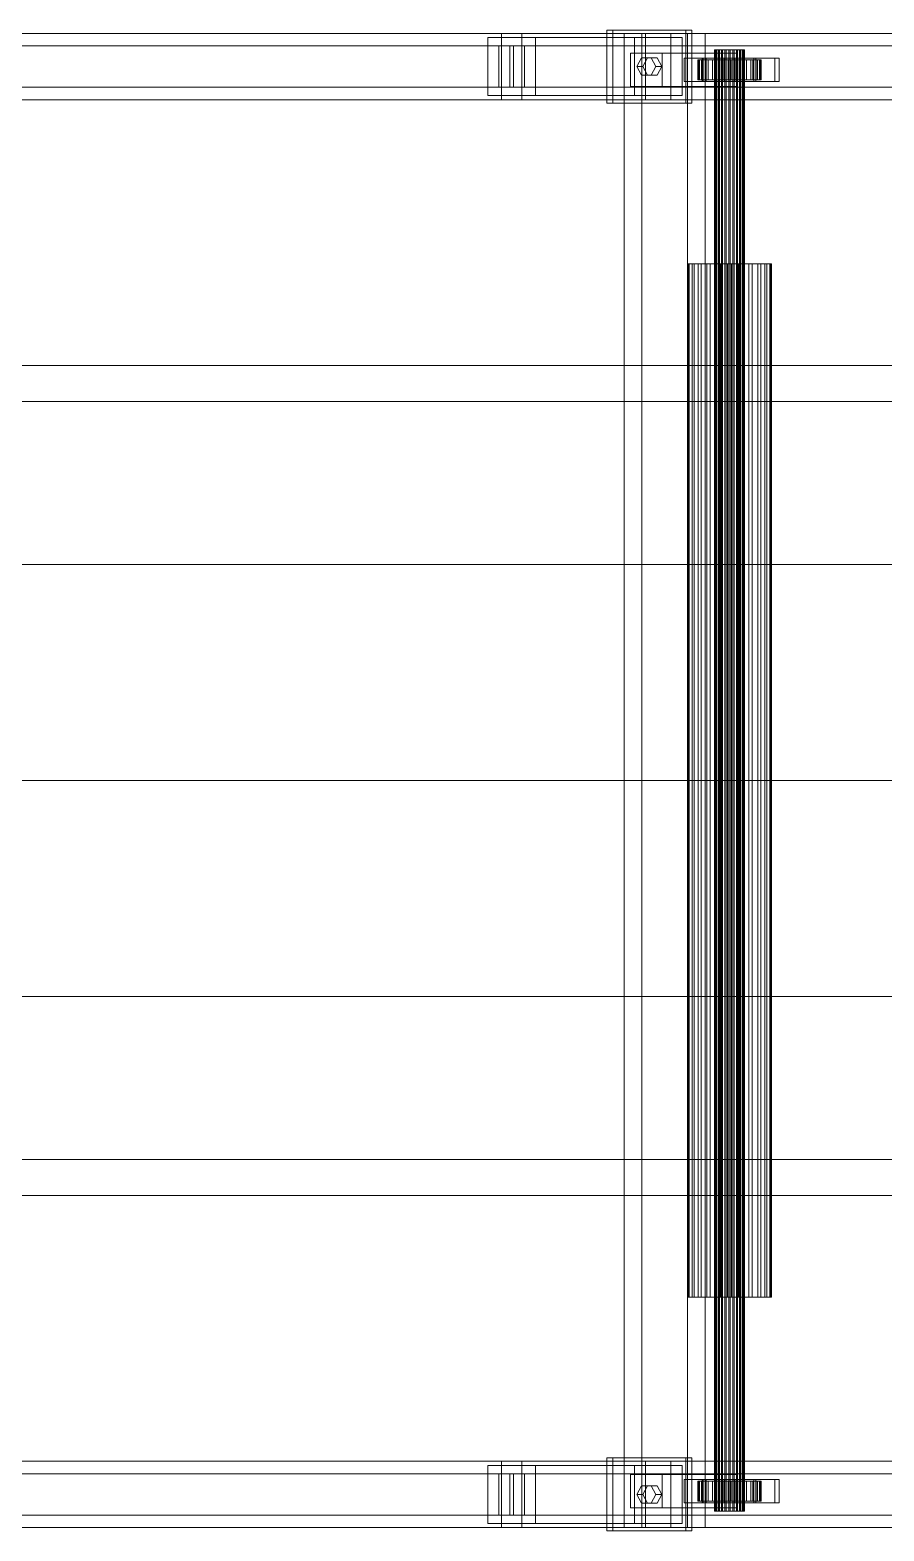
# Model space of a CAD drawing. Header units: millimetres. Extents: x -1970 to 34302, y -65268 to 6837.
# Drawn here: x 7762 to 8276, y -18452 to -17548 of the extents above; entities that cross this region are included whole.
import ezdxf

# ---------------------------------------------------------------- set-up
doc = ezdxf.new("R2010")
doc.units = ezdxf.units.MM
doc.layers.add('superior_C01', color=7, linetype='Continuous', lineweight=0)

msp = doc.modelspace()

# ---------------------------------------------------------------- linework, layer by layer
at = {"layer": 'superior_C01'}
for p, q in [((8046.028, -17550), (6902.966, -17550)), ((6915.141, -17550), (8058.203, -17550)), ((8132.775, -17550), (6989.713, -17550)), ((7004.932, -17550), (8147.994, -17550)), ((8066.404, -17552.5), (8037.827, -17552.5)), ((8037.827, -17552.5), (8037.827, -17587.5)), ((8126.096, -17552.5), (8037.827, -17552.5)), ((8046.028, -17550), (8046.028, -17590)), ((8058.203, -17550), (8046.028, -17550)), ((9189.09, -17550), (8046.028, -17550)), ((8058.203, -17590), (8058.203, -17550)), ((8058.203, -17550), (9201.265, -17550)), ((8066.404, -17587.5), (8066.404, -17552.5)), ((8066.404, -17552.5), (8154.673, -17552.5)), ((8157.003, -17548), (8109.376, -17548)), ((8109.376, -17548), (8109.376, -17592)), ((8113.028, -17548), (8109.376, -17548)), ((8113.028, -17592), (8113.028, -17548)), ((8113.028, -17548), (8160.656, -17548)), ((8157.914, -17550), (8119.812, -17550)), ((8119.812, -17550), (8119.812, -18450)), ((8130.465, -17550), (8119.812, -17550)), ((8126.096, -17587.5), (8126.096, -17552.5)), ((8126.096, -17552.5), (8154.673, -17552.5)), ((8130.465, -18450), (8130.465, -17550)), ((8130.465, -17550), (8168.567, -17550)), ((8132.775, -17550), (8132.775, -17590)), ((8147.994, -17550), (8132.775, -17550)), ((9275.837, -17550), (8132.775, -17550)), ((8147.994, -17590), (8147.994, -17550)), ((8147.994, -17550), (9291.056, -17550)), ((8154.673, -17552.5), (8154.673, -17587.5)), ((8157.003, -17592), (8157.003, -17548)), ((8157.003, -17548), (8160.656, -17548)), ((8157.914, -18450), (8157.914, -17550)), ((8157.914, -17550), (8168.567, -17550)), ((8160.656, -17548), (8160.656, -17592)), ((8168.567, -17550), (8168.567, -18450)), ((8044.321, -17557.5), (6989.528, -17557.5)), ((7005.117, -17557.5), (8059.91, -17557.5)), ((8044.321, -17557.5), (8044.321, -17582.5)), ((8059.91, -17557.5), (8044.321, -17557.5)), ((8051.034, -17557.5), (8053.197, -17557.5)), ((8051.034, -17582.5), (8051.034, -17557.5)), ((9282.365, -17557.5), (8051.034, -17557.5)), ((8053.197, -17557.5), (8053.197, -17582.5)), ((8053.197, -17557.5), (9284.528, -17557.5)), ((8059.91, -17582.5), (8059.91, -17557.5)), ((8142.715, -17562), (8123.664, -17562)), ((8123.664, -17562), (8123.664, -17582)), ((8168.573, -17562), (8123.664, -17562)), ((8142.715, -17582), (8142.715, -17562)), ((8142.715, -17562), (8187.624, -17562)), ((8168.573, -17582), (8168.573, -17562)), ((8168.573, -17562), (8187.624, -17562)), ((8174.479, -17560), (8174.283, -17560)), ((8174.283, -17560), (8174.7, -17560)), ((8174.283, -18440), (8174.283, -17560)), ((8175.274, -17560), (8174.479, -17560)), ((8174.479, -18440), (8174.479, -17560)), ((8174.7, -17560), (8175.701, -17560)), ((8174.7, -18440), (8174.7, -17560)), ((8176.614, -17560), (8175.274, -17560)), ((8175.274, -18440), (8175.274, -17560)), ((8175.701, -17560), (8177.218, -17560)), ((8175.701, -18440), (8175.701, -17560)), ((8178.408, -17560), (8176.614, -17560)), ((8176.614, -18440), (8176.614, -17560)), ((8177.218, -17560), (8179.148, -17560)), ((8177.218, -18440), (8177.218, -17560)), ((8180.534, -17560), (8178.408, -17560)), ((8178.408, -18440), (8178.408, -17560)), ((8179.148, -17560), (8181.359, -17560)), ((8179.148, -18440), (8179.148, -17560)), ((8182.846, -17560), (8180.534, -17560)), ((8180.534, -18440), (8180.534, -17560)), ((8181.359, -17560), (8183.7, -17560)), ((8181.359, -18440), (8181.359, -17560)), ((8185.187, -17560), (8182.846, -17560)), ((8182.846, -18440), (8182.846, -17560)), ((8183.7, -17560), (8186.012, -17560)), ((8183.7, -18440), (8183.7, -17560)), ((8187.398, -17560), (8185.187, -17560)), ((8185.187, -18440), (8185.187, -17560)), ((8186.012, -17560), (8188.138, -17560)), ((8186.012, -18440), (8186.012, -17560)), ((8189.328, -17560), (8187.398, -17560)), ((8187.398, -18440), (8187.398, -17560)), ((8187.624, -17562), (8187.624, -17582)), ((8188.138, -17560), (8189.932, -17560)), ((8188.138, -18440), (8188.138, -17560)), ((8190.845, -17560), (8189.328, -17560)), ((8189.328, -18440), (8189.328, -17560)), ((8189.932, -17560), (8191.272, -17560)), ((8189.932, -18440), (8189.932, -17560)), ((8191.846, -17560), (8190.845, -17560)), ((8190.845, -18440), (8190.845, -17560)), ((8191.272, -17560), (8192.067, -17560)), ((8191.272, -18440), (8191.272, -17560)), ((8192.263, -17560), (8191.846, -17560)), ((8191.846, -17560), (8191.846, -18440)), ((8192.067, -17560), (8192.263, -17560)), ((8192.067, -18440), (8192.067, -17560)), ((8192.263, -18440), (8192.263, -17560)), ((8127.474, -17570), (8130.332, -17564.804)), ((8130.332, -17575.196), (8127.474, -17570)), ((8127.474, -17570), (8131.127, -17570)), ((8130.332, -17564.804), (8136.047, -17564.804)), ((8133.984, -17564.804), (8130.332, -17564.804)), ((8133.984, -17564.804), (8131.127, -17570)), ((8131.127, -17570), (8133.984, -17575.196)), ((8139.7, -17564.804), (8133.984, -17564.804)), ((8136.047, -17564.804), (8138.905, -17570)), ((8139.7, -17564.804), (8136.047, -17564.804)), ((8138.905, -17570), (8136.047, -17575.196)), ((8142.557, -17570), (8138.905, -17570)), ((8142.557, -17570), (8139.7, -17564.804)), ((8139.7, -17575.196), (8142.557, -17570)), ((8167.356, -17565), (8155.925, -17565)), ((8155.925, -17565), (8155.925, -17579)), ((8168.709, -17565), (8155.925, -17565)), ((8164.708, -17566), (8164.294, -17566)), ((8164.294, -17566), (8174.283, -17566)), ((8164.294, -17578), (8164.294, -17566)), ((8164.294, -17566), (8165.175, -17566)), ((8166.386, -17566), (8164.708, -17566)), ((8164.708, -17566), (8174.479, -17566)), ((8164.708, -17578), (8164.708, -17566)), ((8165.175, -17566), (8174.7, -17566)), ((8165.175, -17578), (8165.175, -17566)), ((8165.175, -17566), (8167.288, -17566)), ((8169.215, -17566), (8166.386, -17566)), ((8166.386, -17566), (8175.274, -17566)), ((8166.386, -17578), (8166.386, -17566)), ((8210.66, -17565), (8166.843, -17565)), ((8166.843, -17565), (8166.843, -17579)), ((8169.278, -17565), (8166.843, -17565)), ((8167.288, -17566), (8175.701, -17566)), ((8167.288, -17578), (8167.288, -17566)), ((8167.288, -17566), (8170.491, -17566)), ((8167.356, -17579), (8167.356, -17565)), ((8167.356, -17565), (8180.139, -17565)), ((8168.709, -17579), (8168.709, -17565)), ((8168.709, -17565), (8180.139, -17565)), ((8173.003, -17566), (8169.215, -17566)), ((8169.215, -17566), (8176.614, -17566)), ((8169.215, -17578), (8169.215, -17566)), ((8169.278, -17579), (8169.278, -17565)), ((8169.278, -17565), (8213.096, -17565)), ((8170.491, -17566), (8177.218, -17566)), ((8170.491, -17578), (8170.491, -17566)), ((8170.491, -17566), (8174.565, -17566)), ((8177.49, -17566), (8173.003, -17566)), ((8173.003, -17566), (8178.408, -17566)), ((8173.003, -17578), (8173.003, -17566)), ((8174.283, -17566), (8174.479, -17566)), ((8174.283, -17566), (8174.283, -17578)), ((8174.7, -17566), (8174.283, -17566)), ((8174.479, -17566), (8175.274, -17566)), ((8174.479, -17566), (8174.479, -17578)), ((8174.565, -17566), (8179.148, -17566)), ((8174.565, -17578), (8174.565, -17566)), ((8174.565, -17566), (8179.232, -17566)), ((8174.7, -17566), (8174.7, -17578)), ((8175.701, -17566), (8174.7, -17566)), ((8175.274, -17566), (8176.614, -17566)), ((8175.274, -17566), (8175.274, -17578)), ((8175.701, -17566), (8175.701, -17578)), ((8177.218, -17566), (8175.701, -17566)), ((8176.614, -17566), (8178.408, -17566)), ((8176.614, -17566), (8176.614, -17578)), ((8177.218, -17566), (8177.218, -17578)), ((8179.148, -17566), (8177.218, -17566)), ((8182.371, -17566), (8177.49, -17566)), ((8177.49, -17566), (8180.534, -17566)), ((8177.49, -17578), (8177.49, -17566)), ((8178.408, -17566), (8180.534, -17566)), ((8178.408, -17566), (8178.408, -17578)), ((8179.148, -17566), (8179.148, -17578)), ((8181.359, -17566), (8179.148, -17566)), ((8179.232, -17566), (8181.359, -17566)), ((8179.232, -17578), (8179.232, -17566)), ((8179.232, -17566), (8184.175, -17566)), ((8180.139, -17565), (8180.139, -17579)), ((8180.534, -17566), (8182.846, -17566)), ((8180.534, -17566), (8180.534, -17578)), ((8181.359, -17566), (8181.359, -17578)), ((8183.7, -17566), (8181.359, -17566)), ((8187.314, -17566), (8182.371, -17566)), ((8182.371, -17566), (8182.846, -17566)), ((8182.371, -17578), (8182.371, -17566)), ((8182.846, -17566), (8185.187, -17566)), ((8182.846, -17566), (8182.846, -17578)), ((8184.175, -17566), (8183.7, -17566)), ((8183.7, -17566), (8183.7, -17578)), ((8186.012, -17566), (8183.7, -17566)), ((8184.175, -17578), (8184.175, -17566)), ((8184.175, -17566), (8189.056, -17566)), ((8187.314, -17566), (8185.187, -17566)), ((8185.187, -17566), (8187.398, -17566)), ((8185.187, -17566), (8185.187, -17578)), ((8189.056, -17566), (8186.012, -17566)), ((8186.012, -17566), (8186.012, -17578)), ((8188.138, -17566), (8186.012, -17566)), ((8197.837, -17565), (8186.407, -17565)), ((8186.407, -17565), (8186.407, -17579)), ((8199.19, -17565), (8186.407, -17565)), ((8191.981, -17566), (8187.314, -17566)), ((8187.314, -17578), (8187.314, -17566)), ((8191.981, -17566), (8187.398, -17566)), ((8187.398, -17566), (8189.328, -17566)), ((8187.398, -17566), (8187.398, -17578)), ((8193.543, -17566), (8188.138, -17566)), ((8188.138, -17566), (8188.138, -17578)), ((8189.932, -17566), (8188.138, -17566)), ((8189.056, -17578), (8189.056, -17566)), ((8189.056, -17566), (8193.543, -17566)), ((8196.055, -17566), (8189.328, -17566)), ((8189.328, -17566), (8190.845, -17566)), ((8189.328, -17566), (8189.328, -17578)), ((8197.331, -17566), (8189.932, -17566)), ((8189.932, -17566), (8189.932, -17578)), ((8191.272, -17566), (8189.932, -17566)), ((8199.258, -17566), (8190.845, -17566)), ((8190.845, -17566), (8191.846, -17566)), ((8190.845, -17566), (8190.845, -17578)), ((8200.16, -17566), (8191.272, -17566)), ((8191.272, -17566), (8191.272, -17578)), ((8192.067, -17566), (8191.272, -17566)), ((8191.846, -17566), (8201.372, -17566)), ((8191.846, -17578), (8191.846, -17566)), ((8191.846, -17566), (8192.263, -17566)), ((8196.055, -17566), (8191.981, -17566)), ((8191.981, -17578), (8191.981, -17566)), ((8201.838, -17566), (8192.067, -17566)), ((8192.067, -17566), (8192.067, -17578)), ((8192.263, -17566), (8192.067, -17566)), ((8202.252, -17566), (8192.263, -17566)), ((8192.263, -17566), (8192.263, -17578)), ((8193.543, -17578), (8193.543, -17566)), ((8193.543, -17566), (8197.331, -17566)), ((8199.258, -17566), (8196.055, -17566)), ((8196.055, -17578), (8196.055, -17566)), ((8197.331, -17578), (8197.331, -17566)), ((8197.331, -17566), (8200.16, -17566)), ((8197.837, -17579), (8197.837, -17565)), ((8197.837, -17565), (8210.621, -17565)), ((8199.19, -17579), (8199.19, -17565)), ((8199.19, -17565), (8210.621, -17565)), ((8201.372, -17566), (8199.258, -17566)), ((8199.258, -17578), (8199.258, -17566)), ((8200.16, -17578), (8200.16, -17566)), ((8200.16, -17566), (8201.838, -17566)), ((8201.372, -17566), (8201.372, -17578)), ((8202.252, -17566), (8201.372, -17566)), ((8201.838, -17578), (8201.838, -17566)), ((8201.838, -17566), (8202.252, -17566)), ((8202.252, -17578), (8202.252, -17566)), ((8210.621, -17565), (8210.621, -17579)), ((8210.66, -17579), (8210.66, -17565)), ((8210.66, -17565), (8213.096, -17565)), ((8213.096, -17565), (8213.096, -17579)), ((6989.528, -17582.5), (8044.321, -17582.5)), ((7005.117, -17582.5), (8059.91, -17582.5)), ((8044.321, -17582.5), (8059.91, -17582.5)), ((8053.197, -17582.5), (8051.034, -17582.5)), ((8051.034, -17582.5), (9282.365, -17582.5)), ((8053.197, -17582.5), (9284.528, -17582.5)), ((8123.664, -17582), (8142.715, -17582)), ((8123.664, -17582), (8168.573, -17582)), ((8136.047, -17575.196), (8130.332, -17575.196)), ((8133.984, -17575.196), (8130.332, -17575.196)), ((8133.984, -17575.196), (8139.7, -17575.196)), ((8139.7, -17575.196), (8136.047, -17575.196)), ((8187.624, -17582), (8142.715, -17582)), ((8155.925, -17579), (8167.356, -17579)), ((8155.925, -17579), (8168.709, -17579)), ((8174.283, -17578), (8164.294, -17578)), ((8164.294, -17578), (8164.708, -17578)), ((8165.175, -17578), (8164.294, -17578)), ((8174.479, -17578), (8164.708, -17578)), ((8164.708, -17578), (8166.386, -17578)), ((8174.7, -17578), (8165.175, -17578)), ((8167.288, -17578), (8165.175, -17578)), ((8175.274, -17578), (8166.386, -17578)), ((8166.386, -17578), (8169.215, -17578)), ((8166.843, -17579), (8210.66, -17579)), ((8166.843, -17579), (8169.278, -17579)), ((8175.701, -17578), (8167.288, -17578)), ((8170.491, -17578), (8167.288, -17578)), ((8180.139, -17579), (8167.356, -17579)), ((8187.624, -17582), (8168.573, -17582)), ((8180.139, -17579), (8168.709, -17579)), ((8176.614, -17578), (8169.215, -17578)), ((8169.215, -17578), (8173.003, -17578)), ((8213.096, -17579), (8169.278, -17579)), ((8177.218, -17578), (8170.491, -17578)), ((8174.565, -17578), (8170.491, -17578)), ((8178.408, -17578), (8173.003, -17578)), ((8173.003, -17578), (8177.49, -17578)), ((8174.479, -17578), (8174.283, -17578)), ((8174.283, -17578), (8174.7, -17578)), ((8175.274, -17578), (8174.479, -17578)), ((8179.148, -17578), (8174.565, -17578)), ((8179.232, -17578), (8174.565, -17578)), ((8174.7, -17578), (8175.701, -17578)), ((8176.614, -17578), (8175.274, -17578)), ((8175.701, -17578), (8177.218, -17578)), ((8178.408, -17578), (8176.614, -17578)), ((8177.218, -17578), (8179.148, -17578)), ((8180.534, -17578), (8177.49, -17578)), ((8177.49, -17578), (8182.371, -17578)), ((8180.534, -17578), (8178.408, -17578)), ((8179.148, -17578), (8181.359, -17578)), ((8181.359, -17578), (8179.232, -17578)), ((8184.175, -17578), (8179.232, -17578)), ((8182.846, -17578), (8180.534, -17578)), ((8181.359, -17578), (8183.7, -17578)), ((8182.846, -17578), (8182.371, -17578)), ((8182.371, -17578), (8187.314, -17578)), ((8185.187, -17578), (8182.846, -17578)), ((8183.7, -17578), (8184.175, -17578)), ((8183.7, -17578), (8186.012, -17578)), ((8189.056, -17578), (8184.175, -17578)), ((8187.398, -17578), (8185.187, -17578)), ((8185.187, -17578), (8187.314, -17578)), ((8186.012, -17578), (8189.056, -17578)), ((8186.012, -17578), (8188.138, -17578)), ((8186.407, -17579), (8197.837, -17579)), ((8186.407, -17579), (8199.19, -17579)), ((8187.314, -17578), (8191.981, -17578)), ((8189.328, -17578), (8187.398, -17578)), ((8187.398, -17578), (8191.981, -17578)), ((8188.138, -17578), (8193.543, -17578)), ((8188.138, -17578), (8189.932, -17578)), ((8193.543, -17578), (8189.056, -17578)), ((8190.845, -17578), (8189.328, -17578)), ((8189.328, -17578), (8196.055, -17578)), ((8189.932, -17578), (8197.331, -17578)), ((8189.932, -17578), (8191.272, -17578)), ((8191.846, -17578), (8190.845, -17578)), ((8190.845, -17578), (8199.258, -17578)), ((8191.272, -17578), (8200.16, -17578)), ((8191.272, -17578), (8192.067, -17578)), ((8201.372, -17578), (8191.846, -17578)), ((8192.263, -17578), (8191.846, -17578)), ((8191.981, -17578), (8196.055, -17578)), ((8192.067, -17578), (8201.838, -17578)), ((8192.067, -17578), (8192.263, -17578)), ((8192.263, -17578), (8202.252, -17578)), ((8197.331, -17578), (8193.543, -17578)), ((8196.055, -17578), (8199.258, -17578)), ((8200.16, -17578), (8197.331, -17578)), ((8210.621, -17579), (8197.837, -17579)), ((8210.621, -17579), (8199.19, -17579)), ((8199.258, -17578), (8201.372, -17578)), ((8201.838, -17578), (8200.16, -17578)), ((8201.372, -17578), (8202.252, -17578)), ((8202.252, -17578), (8201.838, -17578)), ((8213.096, -17579), (8210.66, -17579)), ((6902.966, -17590), (8046.028, -17590)), ((6915.141, -17590), (8058.203, -17590)), ((6989.713, -17590), (8132.775, -17590)), ((7004.932, -17590), (8147.994, -17590)), ((8037.827, -17587.5), (8066.404, -17587.5)), ((8126.096, -17587.5), (8037.827, -17587.5)), ((8046.028, -17590), (8058.203, -17590)), ((8046.028, -17590), (9189.09, -17590)), ((8058.203, -17590), (9201.265, -17590)), ((8154.673, -17587.5), (8066.404, -17587.5)), ((8154.673, -17587.5), (8126.096, -17587.5)), ((8132.775, -17590), (8147.994, -17590)), ((8132.775, -17590), (9275.837, -17590)), ((8147.994, -17590), (9291.056, -17590)), ((8109.376, -17592), (8157.003, -17592)), ((8109.376, -17592), (8113.028, -17592)), ((8160.656, -17592), (8113.028, -17592)), ((8160.656, -17592), (8157.003, -17592)), ((8158.454, -17688.85), (8157.902, -17688.85)), ((8157.902, -17688.85), (8159.078, -17688.85)), ((8157.902, -18311.15), (8157.902, -17688.85)), ((8160.698, -17688.85), (8158.454, -17688.85)), ((8158.454, -18311.15), (8158.454, -17688.85)), ((8159.078, -17688.85), (8161.904, -17688.85)), ((8159.078, -18311.15), (8159.078, -17688.85)), ((8164.48, -17688.85), (8160.698, -17688.85)), ((8160.698, -18311.15), (8160.698, -17688.85)), ((8161.904, -17688.85), (8166.185, -17688.85)), ((8161.904, -18311.15), (8161.904, -17688.85)), ((8169.543, -17688.85), (8164.48, -17688.85)), ((8164.48, -18311.15), (8164.48, -17688.85)), ((8166.185, -17688.85), (8171.631, -17688.85)), ((8166.185, -18311.15), (8166.185, -17688.85)), ((8175.542, -17688.85), (8169.543, -17688.85)), ((8169.543, -18311.15), (8169.543, -17688.85)), ((8171.631, -17688.85), (8177.871, -17688.85)), ((8171.631, -18311.15), (8171.631, -17688.85)), ((8182.067, -17688.85), (8175.542, -17688.85)), ((8175.542, -18311.15), (8175.542, -17688.85)), ((8177.871, -17688.85), (8184.479, -17688.85)), ((8177.871, -18311.15), (8177.871, -17688.85)), ((8188.675, -17688.85), (8182.067, -17688.85)), ((8182.067, -18311.15), (8182.067, -17688.85)), ((8184.479, -17688.85), (8191.004, -17688.85)), ((8184.479, -18311.15), (8184.479, -17688.85)), ((8194.915, -17688.85), (8188.675, -17688.85)), ((8188.675, -18311.15), (8188.675, -17688.85)), ((8191.004, -17688.85), (8197.003, -17688.85)), ((8191.004, -18311.15), (8191.004, -17688.85)), ((8200.361, -17688.85), (8194.915, -17688.85)), ((8194.915, -18311.15), (8194.915, -17688.85)), ((8197.003, -17688.85), (8202.066, -17688.85)), ((8197.003, -18311.15), (8197.003, -17688.85)), ((8204.642, -17688.85), (8200.361, -17688.85)), ((8200.361, -18311.15), (8200.361, -17688.85)), ((8202.066, -17688.85), (8205.848, -17688.85)), ((8202.066, -18311.15), (8202.066, -17688.85)), ((8207.468, -17688.85), (8204.642, -17688.85)), ((8204.642, -18311.15), (8204.642, -17688.85)), ((8205.848, -17688.85), (8208.092, -17688.85)), ((8205.848, -18311.15), (8205.848, -17688.85)), ((8208.644, -17688.85), (8207.468, -17688.85)), ((8207.468, -17688.85), (8207.468, -18311.15)), ((8208.092, -17688.85), (8208.644, -17688.85)), ((8208.092, -18311.15), (8208.092, -17688.85)), ((8208.644, -18311.15), (8208.644, -17688.85)), ((2005.168, -17750), (11044.69, -17750)), ((11046.22, -17750), (2006.698, -17750)), ((7447.754, -17771.702), (8381.764, -17771.702)), ((8383.58, -17771.702), (7449.571, -17771.702)), ((7468.592, -17870), (8402.602, -17870)), ((8404.418, -17870), (7470.409, -17870)), ((7468.592, -18000), (8402.602, -18000)), ((8404.418, -18000), (7470.409, -18000)), ((7468.592, -18130), (8402.602, -18130)), ((8404.418, -18130), (7470.409, -18130)), ((8381.764, -18228.298), (7447.754, -18228.298)), ((7449.571, -18228.298), (8383.58, -18228.298)), ((11044.69, -18250), (2005.168, -18250)), ((2006.698, -18250), (11046.22, -18250)), ((8159.078, -18311.15), (8157.902, -18311.15)), ((8157.902, -18311.15), (8158.454, -18311.15)), ((8158.454, -18311.15), (8160.698, -18311.15)), ((8161.904, -18311.15), (8159.078, -18311.15)), ((8160.698, -18311.15), (8164.48, -18311.15)), ((8166.185, -18311.15), (8161.904, -18311.15)), ((8164.48, -18311.15), (8169.543, -18311.15)), ((8171.631, -18311.15), (8166.185, -18311.15)), ((8169.543, -18311.15), (8175.542, -18311.15)), ((8177.871, -18311.15), (8171.631, -18311.15)), ((8175.542, -18311.15), (8182.067, -18311.15)), ((8184.479, -18311.15), (8177.871, -18311.15)), ((8182.067, -18311.15), (8188.675, -18311.15)), ((8191.004, -18311.15), (8184.479, -18311.15)), ((8188.675, -18311.15), (8194.915, -18311.15)), ((8197.003, -18311.15), (8191.004, -18311.15)), ((8194.915, -18311.15), (8200.361, -18311.15)), ((8202.066, -18311.15), (8197.003, -18311.15)), ((8200.361, -18311.15), (8204.642, -18311.15)), ((8205.848, -18311.15), (8202.066, -18311.15)), ((8204.642, -18311.15), (8207.468, -18311.15)), ((8208.092, -18311.15), (8205.848, -18311.15)), ((8207.468, -18311.15), (8208.644, -18311.15)), ((8208.644, -18311.15), (8208.092, -18311.15)), ((8046.028, -18410), (6902.966, -18410)), ((6915.141, -18410), (8058.203, -18410)), ((8132.775, -18410), (6989.713, -18410)), ((7004.932, -18410), (8147.994, -18410)), ((8066.404, -18412.5), (8037.827, -18412.5)), ((8037.827, -18412.5), (8037.827, -18447.5)), ((8126.096, -18412.5), (8037.827, -18412.5)), ((8046.028, -18410), (8046.028, -18450)), ((8058.203, -18410), (8046.028, -18410)), ((9189.09, -18410), (8046.028, -18410)), ((8058.203, -18450), (8058.203, -18410)), ((8058.203, -18410), (9201.265, -18410)), ((8066.404, -18447.5), (8066.404, -18412.5)), ((8066.404, -18412.5), (8154.673, -18412.5)), ((8157.003, -18408), (8109.376, -18408)), ((8109.376, -18408), (8109.376, -18452)), ((8113.028, -18408), (8109.376, -18408)), ((8113.028, -18452), (8113.028, -18408)), ((8113.028, -18408), (8160.656, -18408)), ((8126.096, -18447.5), (8126.096, -18412.5)), ((8126.096, -18412.5), (8154.673, -18412.5)), ((8132.775, -18410), (8132.775, -18450)), ((8147.994, -18410), (8132.775, -18410)), ((9275.837, -18410), (8132.775, -18410)), ((8147.994, -18450), (8147.994, -18410)), ((8147.994, -18410), (9291.056, -18410)), ((8154.673, -18412.5), (8154.673, -18447.5)), ((8157.003, -18452), (8157.003, -18408)), ((8157.003, -18408), (8160.656, -18408)), ((8160.656, -18408), (8160.656, -18452)), ((8044.321, -18417.5), (6989.528, -18417.5)), ((7005.117, -18417.5), (8059.91, -18417.5)), ((8044.321, -18417.5), (8044.321, -18442.5)), ((8059.91, -18417.5), (8044.321, -18417.5)), ((8051.034, -18417.5), (8053.197, -18417.5)), ((8051.034, -18442.5), (8051.034, -18417.5)), ((9282.365, -18417.5), (8051.034, -18417.5)), ((8053.197, -18417.5), (8053.197, -18442.5)), ((8053.197, -18417.5), (9284.528, -18417.5)), ((8059.91, -18442.5), (8059.91, -18417.5)), ((8142.715, -18418), (8123.664, -18418)), ((8123.664, -18418), (8123.664, -18438)), ((8168.573, -18418), (8123.664, -18418)), ((8142.715, -18438), (8142.715, -18418)), ((8142.715, -18418), (8187.624, -18418)), ((8167.356, -18421), (8155.925, -18421)), ((8155.925, -18421), (8155.925, -18435)), ((8168.709, -18421), (8155.925, -18421)), ((8164.708, -18422), (8164.294, -18422)), ((8164.294, -18422), (8174.283, -18422)), ((8164.294, -18434), (8164.294, -18422)), ((8164.294, -18422), (8165.175, -18422)), ((8166.386, -18422), (8164.708, -18422)), ((8164.708, -18422), (8174.479, -18422)), ((8164.708, -18434), (8164.708, -18422)), ((8165.175, -18422), (8174.7, -18422)), ((8165.175, -18434), (8165.175, -18422)), ((8165.175, -18422), (8167.288, -18422)), ((8169.215, -18422), (8166.386, -18422)), ((8166.386, -18422), (8175.274, -18422)), ((8166.386, -18434), (8166.386, -18422)), ((8210.66, -18421), (8166.843, -18421)), ((8166.843, -18421), (8166.843, -18435)), ((8169.278, -18421), (8166.843, -18421)), ((8167.288, -18422), (8175.701, -18422)), ((8167.288, -18434), (8167.288, -18422)), ((8167.288, -18422), (8170.491, -18422)), ((8167.356, -18435), (8167.356, -18421)), ((8167.356, -18421), (8180.139, -18421)), ((8168.573, -18438), (8168.573, -18418)), ((8168.573, -18418), (8187.624, -18418)), ((8168.709, -18435), (8168.709, -18421)), ((8168.709, -18421), (8180.139, -18421)), ((8173.003, -18422), (8169.215, -18422)), ((8169.215, -18422), (8176.614, -18422)), ((8169.215, -18434), (8169.215, -18422)), ((8169.278, -18435), (8169.278, -18421)), ((8169.278, -18421), (8213.096, -18421)), ((8170.491, -18422), (8177.218, -18422)), ((8170.491, -18434), (8170.491, -18422)), ((8170.491, -18422), (8174.565, -18422)), ((8177.49, -18422), (8173.003, -18422)), ((8173.003, -18422), (8178.408, -18422)), ((8173.003, -18434), (8173.003, -18422)), ((8174.283, -18422), (8174.479, -18422)), ((8174.283, -18422), (8174.283, -18434)), ((8174.7, -18422), (8174.283, -18422)), ((8174.479, -18422), (8175.274, -18422)), ((8174.479, -18422), (8174.479, -18434)), ((8174.565, -18422), (8179.148, -18422)), ((8174.565, -18434), (8174.565, -18422)), ((8174.565, -18422), (8179.232, -18422)), ((8174.7, -18422), (8174.7, -18434)), ((8175.701, -18422), (8174.7, -18422)), ((8175.274, -18422), (8176.614, -18422)), ((8175.274, -18422), (8175.274, -18434)), ((8175.701, -18422), (8175.701, -18434)), ((8177.218, -18422), (8175.701, -18422)), ((8176.614, -18422), (8178.408, -18422)), ((8176.614, -18422), (8176.614, -18434)), ((8177.218, -18422), (8177.218, -18434)), ((8179.148, -18422), (8177.218, -18422)), ((8182.371, -18422), (8177.49, -18422)), ((8177.49, -18422), (8180.534, -18422)), ((8177.49, -18434), (8177.49, -18422)), ((8178.408, -18422), (8180.534, -18422)), ((8178.408, -18422), (8178.408, -18434)), ((8179.148, -18422), (8179.148, -18434)), ((8181.359, -18422), (8179.148, -18422)), ((8179.232, -18422), (8181.359, -18422)), ((8179.232, -18434), (8179.232, -18422)), ((8179.232, -18422), (8184.175, -18422)), ((8180.139, -18421), (8180.139, -18435)), ((8180.534, -18422), (8182.846, -18422)), ((8180.534, -18422), (8180.534, -18434)), ((8181.359, -18422), (8181.359, -18434)), ((8183.7, -18422), (8181.359, -18422)), ((8187.314, -18422), (8182.371, -18422)), ((8182.371, -18422), (8182.846, -18422)), ((8182.371, -18434), (8182.371, -18422)), ((8182.846, -18422), (8185.187, -18422)), ((8182.846, -18422), (8182.846, -18434)), ((8184.175, -18422), (8183.7, -18422)), ((8183.7, -18422), (8183.7, -18434)), ((8186.012, -18422), (8183.7, -18422)), ((8184.175, -18434), (8184.175, -18422)), ((8184.175, -18422), (8189.056, -18422)), ((8187.314, -18422), (8185.187, -18422)), ((8185.187, -18422), (8187.398, -18422)), ((8185.187, -18422), (8185.187, -18434)), ((8189.056, -18422), (8186.012, -18422)), ((8186.012, -18422), (8186.012, -18434)), ((8188.138, -18422), (8186.012, -18422)), ((8197.837, -18421), (8186.407, -18421)), ((8186.407, -18421), (8186.407, -18435)), ((8199.19, -18421), (8186.407, -18421)), ((8191.981, -18422), (8187.314, -18422)), ((8187.314, -18434), (8187.314, -18422)), ((8191.981, -18422), (8187.398, -18422)), ((8187.398, -18422), (8189.328, -18422)), ((8187.398, -18422), (8187.398, -18434)), ((8187.624, -18418), (8187.624, -18438)), ((8193.543, -18422), (8188.138, -18422)), ((8188.138, -18422), (8188.138, -18434)), ((8189.932, -18422), (8188.138, -18422)), ((8189.056, -18434), (8189.056, -18422)), ((8189.056, -18422), (8193.543, -18422)), ((8196.055, -18422), (8189.328, -18422)), ((8189.328, -18422), (8190.845, -18422)), ((8189.328, -18422), (8189.328, -18434)), ((8197.331, -18422), (8189.932, -18422)), ((8189.932, -18422), (8189.932, -18434)), ((8191.272, -18422), (8189.932, -18422)), ((8199.258, -18422), (8190.845, -18422)), ((8190.845, -18422), (8191.846, -18422)), ((8190.845, -18422), (8190.845, -18434)), ((8200.16, -18422), (8191.272, -18422)), ((8191.272, -18422), (8191.272, -18434)), ((8192.067, -18422), (8191.272, -18422)), ((8191.846, -18422), (8201.372, -18422)), ((8191.846, -18434), (8191.846, -18422)), ((8191.846, -18422), (8192.263, -18422)), ((8196.055, -18422), (8191.981, -18422)), ((8191.981, -18434), (8191.981, -18422)), ((8201.838, -18422), (8192.067, -18422)), ((8192.067, -18422), (8192.067, -18434)), ((8192.263, -18422), (8192.067, -18422)), ((8202.252, -18422), (8192.263, -18422)), ((8192.263, -18422), (8192.263, -18434)), ((8193.543, -18434), (8193.543, -18422)), ((8193.543, -18422), (8197.331, -18422)), ((8199.258, -18422), (8196.055, -18422)), ((8196.055, -18434), (8196.055, -18422)), ((8197.331, -18434), (8197.331, -18422)), ((8197.331, -18422), (8200.16, -18422)), ((8197.837, -18435), (8197.837, -18421)), ((8197.837, -18421), (8210.621, -18421)), ((8199.19, -18435), (8199.19, -18421)), ((8199.19, -18421), (8210.621, -18421)), ((8201.372, -18422), (8199.258, -18422)), ((8199.258, -18434), (8199.258, -18422)), ((8200.16, -18434), (8200.16, -18422)), ((8200.16, -18422), (8201.838, -18422)), ((8201.372, -18422), (8201.372, -18434)), ((8202.252, -18422), (8201.372, -18422)), ((8201.838, -18434), (8201.838, -18422)), ((8201.838, -18422), (8202.252, -18422)), ((8202.252, -18434), (8202.252, -18422)), ((8210.621, -18421), (8210.621, -18435)), ((8210.66, -18435), (8210.66, -18421)), ((8210.66, -18421), (8213.096, -18421)), ((8213.096, -18421), (8213.096, -18435)), ((8127.474, -18430), (8130.332, -18424.804)), ((8130.332, -18435.196), (8127.474, -18430)), ((8127.474, -18430), (8131.127, -18430)), ((8130.332, -18424.804), (8136.047, -18424.804)), ((8133.984, -18424.804), (8130.332, -18424.804)), ((8133.984, -18424.804), (8131.127, -18430)), ((8131.127, -18430), (8133.984, -18435.196)), ((8139.7, -18424.804), (8133.984, -18424.804)), ((8136.047, -18424.804), (8138.905, -18430)), ((8139.7, -18424.804), (8136.047, -18424.804)), ((8138.905, -18430), (8136.047, -18435.196)), ((8142.557, -18430), (8138.905, -18430)), ((8142.557, -18430), (8139.7, -18424.804)), ((8139.7, -18435.196), (8142.557, -18430)), ((8123.664, -18438), (8142.715, -18438)), ((8123.664, -18438), (8168.573, -18438)), ((8136.047, -18435.196), (8130.332, -18435.196)), ((8133.984, -18435.196), (8130.332, -18435.196)), ((8133.984, -18435.196), (8139.7, -18435.196)), ((8139.7, -18435.196), (8136.047, -18435.196)), ((8187.624, -18438), (8142.715, -18438)), ((8155.925, -18435), (8167.356, -18435)), ((8155.925, -18435), (8168.709, -18435)), ((8174.283, -18434), (8164.294, -18434)), ((8164.294, -18434), (8164.708, -18434)), ((8165.175, -18434), (8164.294, -18434)), ((8174.479, -18434), (8164.708, -18434)), ((8164.708, -18434), (8166.386, -18434)), ((8174.7, -18434), (8165.175, -18434)), ((8167.288, -18434), (8165.175, -18434)), ((8175.274, -18434), (8166.386, -18434)), ((8166.386, -18434), (8169.215, -18434)), ((8166.843, -18435), (8210.66, -18435)), ((8166.843, -18435), (8169.278, -18435)), ((8175.701, -18434), (8167.288, -18434)), ((8170.491, -18434), (8167.288, -18434)), ((8180.139, -18435), (8167.356, -18435)), ((8187.624, -18438), (8168.573, -18438)), ((8180.139, -18435), (8168.709, -18435)), ((8176.614, -18434), (8169.215, -18434)), ((8169.215, -18434), (8173.003, -18434)), ((8213.096, -18435), (8169.278, -18435)), ((8177.218, -18434), (8170.491, -18434)), ((8174.565, -18434), (8170.491, -18434)), ((8178.408, -18434), (8173.003, -18434)), ((8173.003, -18434), (8177.49, -18434)), ((8174.479, -18434), (8174.283, -18434)), ((8174.283, -18434), (8174.7, -18434)), ((8174.7, -18440), (8174.283, -18440)), ((8174.283, -18440), (8174.479, -18440)), ((8175.274, -18434), (8174.479, -18434)), ((8174.479, -18440), (8175.274, -18440)), ((8179.148, -18434), (8174.565, -18434)), ((8179.232, -18434), (8174.565, -18434)), ((8174.7, -18434), (8175.701, -18434)), ((8175.701, -18440), (8174.7, -18440)), ((8176.614, -18434), (8175.274, -18434)), ((8175.274, -18440), (8176.614, -18440)), ((8175.701, -18434), (8177.218, -18434)), ((8177.218, -18440), (8175.701, -18440)), ((8178.408, -18434), (8176.614, -18434)), ((8176.614, -18440), (8178.408, -18440)), ((8177.218, -18434), (8179.148, -18434)), ((8179.148, -18440), (8177.218, -18440)), ((8180.534, -18434), (8177.49, -18434)), ((8177.49, -18434), (8182.371, -18434)), ((8180.534, -18434), (8178.408, -18434)), ((8178.408, -18440), (8180.534, -18440)), ((8179.148, -18434), (8181.359, -18434)), ((8181.359, -18440), (8179.148, -18440)), ((8181.359, -18434), (8179.232, -18434)), ((8184.175, -18434), (8179.232, -18434)), ((8182.846, -18434), (8180.534, -18434)), ((8180.534, -18440), (8182.846, -18440)), ((8181.359, -18434), (8183.7, -18434)), ((8183.7, -18440), (8181.359, -18440)), ((8182.846, -18434), (8182.371, -18434)), ((8182.371, -18434), (8187.314, -18434)), ((8185.187, -18434), (8182.846, -18434)), ((8182.846, -18440), (8185.187, -18440)), ((8183.7, -18434), (8184.175, -18434)), ((8183.7, -18434), (8186.012, -18434)), ((8186.012, -18440), (8183.7, -18440)), ((8189.056, -18434), (8184.175, -18434)), ((8187.398, -18434), (8185.187, -18434)), ((8185.187, -18434), (8187.314, -18434)), ((8185.187, -18440), (8187.398, -18440)), ((8186.012, -18434), (8189.056, -18434)), ((8186.012, -18434), (8188.138, -18434)), ((8188.138, -18440), (8186.012, -18440)), ((8186.407, -18435), (8197.837, -18435)), ((8186.407, -18435), (8199.19, -18435)), ((8187.314, -18434), (8191.981, -18434)), ((8189.328, -18434), (8187.398, -18434)), ((8187.398, -18434), (8191.981, -18434)), ((8187.398, -18440), (8189.328, -18440)), ((8188.138, -18434), (8193.543, -18434)), ((8188.138, -18434), (8189.932, -18434)), ((8189.932, -18440), (8188.138, -18440)), ((8193.543, -18434), (8189.056, -18434)), ((8190.845, -18434), (8189.328, -18434)), ((8189.328, -18434), (8196.055, -18434)), ((8189.328, -18440), (8190.845, -18440)), ((8189.932, -18434), (8197.331, -18434)), ((8189.932, -18434), (8191.272, -18434)), ((8191.272, -18440), (8189.932, -18440)), ((8191.846, -18434), (8190.845, -18434)), ((8190.845, -18434), (8199.258, -18434)), ((8190.845, -18440), (8191.846, -18440)), ((8191.272, -18434), (8200.16, -18434)), ((8191.272, -18434), (8192.067, -18434)), ((8192.067, -18440), (8191.272, -18440)), ((8201.372, -18434), (8191.846, -18434)), ((8192.263, -18434), (8191.846, -18434)), ((8191.846, -18440), (8192.263, -18440)), ((8191.981, -18434), (8196.055, -18434)), ((8192.067, -18434), (8201.838, -18434)), ((8192.067, -18434), (8192.263, -18434)), ((8192.263, -18440), (8192.067, -18440)), ((8192.263, -18434), (8202.252, -18434)), ((8197.331, -18434), (8193.543, -18434)), ((8196.055, -18434), (8199.258, -18434)), ((8200.16, -18434), (8197.331, -18434)), ((8210.621, -18435), (8197.837, -18435)), ((8210.621, -18435), (8199.19, -18435)), ((8199.258, -18434), (8201.372, -18434)), ((8201.838, -18434), (8200.16, -18434)), ((8201.372, -18434), (8202.252, -18434)), ((8202.252, -18434), (8201.838, -18434)), ((8213.096, -18435), (8210.66, -18435)), ((6902.966, -18450), (8046.028, -18450)), ((6915.141, -18450), (8058.203, -18450)), ((6989.528, -18442.5), (8044.321, -18442.5)), ((6989.713, -18450), (8132.775, -18450)), ((7004.932, -18450), (8147.994, -18450)), ((7005.117, -18442.5), (8059.91, -18442.5)), ((8037.827, -18447.5), (8066.404, -18447.5)), ((8126.096, -18447.5), (8037.827, -18447.5)), ((8044.321, -18442.5), (8059.91, -18442.5)), ((8046.028, -18450), (8058.203, -18450)), ((8046.028, -18450), (9189.09, -18450)), ((8053.197, -18442.5), (8051.034, -18442.5)), ((8051.034, -18442.5), (9282.365, -18442.5)), ((8053.197, -18442.5), (9284.528, -18442.5)), ((8058.203, -18450), (9201.265, -18450)), ((8154.673, -18447.5), (8066.404, -18447.5)), ((8119.812, -18450), (8157.914, -18450)), ((8119.812, -18450), (8130.465, -18450)), ((8154.673, -18447.5), (8126.096, -18447.5)), ((8168.567, -18450), (8130.465, -18450)), ((8132.775, -18450), (8147.994, -18450)), ((8132.775, -18450), (9275.837, -18450)), ((8147.994, -18450), (9291.056, -18450)), ((8168.567, -18450), (8157.914, -18450)), ((8109.376, -18452), (8157.003, -18452)), ((8109.376, -18452), (8113.028, -18452)), ((8160.656, -18452), (8113.028, -18452)), ((8160.656, -18452), (8157.003, -18452))]:
    msp.add_line(p, q, dxfattribs=at)

doc.saveas('drawing.dxf')
